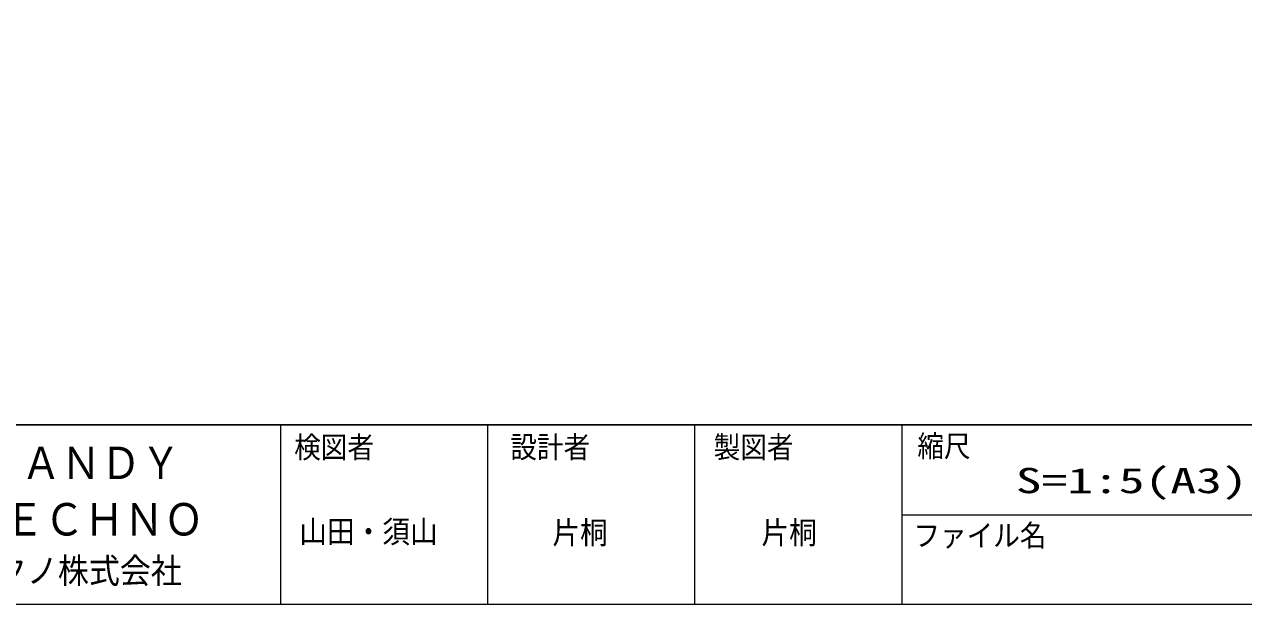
# Model space of a CAD drawing. Units: millimetres, scale not verified. Extents: x -4131 to 4169, y -981 to 998.
# Drawn here: x -3073.6 to -2632.2, y -980.8 to -770.8 of the extents above; entities that cross this region are included whole.
import ezdxf
from ezdxf.enums import TextEntityAlignment as Align

# ---------------------------------------------------------------- set-up
doc = ezdxf.new("R2010")
doc.units = ezdxf.units.MM
doc.header["$LTSCALE"] = 10
doc.layers.add('0-0_図枠', color=7, linetype='Continuous', lineweight=9)
doc.styles.add('ＭＳ ゴシック', font='')
doc.styles.get('ＭＳ ゴシック').set_extended_font_data('MS Gothic')

# ---------------------------------------------------------------- blocks, each defined once
blk = doc.blocks.new('グループ-4-1')
at = {"layer": '0-0_図枠', "color": 5}
blk.add_lwpolyline([(-30296.5, -6313.7), (-30239.1, -6313.7), (-30209.1, -6344), (-30209.1, -6633.5), (-30239.1, -6663.7), (-30296.5, -6663.7), (-30326.5, -6633.5), (-30326.5, -6554.3), (-30441.8, -6554.3), (-30441.7, -6633.5), (-30471.8, -6663.7), (-30529.1, -6663.7), (-30559.1, -6633.5), (-30559.1, -6344), (-30529.1, -6313.7), (-30471.8, -6313.7), (-30441.8, -6344), (-30441.8, -6423.2), (-30326.5, -6423.2), (-30326.5, -6344)], close=True, dxfattribs=at)
at = {"layer": '0-0_図枠', "style": 'ＭＳ ゴシック', "width": 0.9}
for s, height, p in [('ＨＡＮＤＹ', 117.5, (-30068.6, -6473.2)), ('ＴＥＣＨＮＯ', 117.5, (-30129.3, -6677.2)), ('ハンディテクノ株式会社', 91.42, (-30577.4, -6842.3))]:
    blk.add_text(s, height=height, dxfattribs=at).set_placement(p, align=Align.BOTTOM_LEFT)

msp = doc.modelspace()

# ---------------------------------------------------------------- linework, layer by layer
at = {"layer": '0-0_図枠'}
for p, q in [((-2980.95, -915.79), (-2980.95, -980.79)), ((-2905.95, -915.79), (-2905.95, -980.79)), ((-2830.95, -915.79), (-2830.95, -980.79)), ((-2755.95, -915.79), (-2755.95, -980.79)), ((-2755.95, -948.29), (-2480.95, -948.29))]:
    msp.add_line(p, q, dxfattribs=at)
at = {"layer": '0-0_図枠', "color": 5}
for points in [[(-4130.95, 384.21), (-2130.95, 384.21), (-2130.95, -915.79), (-4130.95, -915.79)], [(-4130.95, -915.79), (-2130.95, -915.79), (-2130.95, -980.79), (-4130.95, -980.79)]]:
    msp.add_lwpolyline(points, close=True, dxfattribs=at)

# ---------------------------------------------------------------- block references
at = {"layer": '0-0_図枠', "xscale": 0.1, "yscale": 0.1}
msp.add_blockref('グループ-4-1', (-82.35, -291.6), dxfattribs=at)

# ---------------------------------------------------------------- texts
at = {"layer": '0-0_図枠', "color": 1, "style": 'ＭＳ ゴシック', "width": 0.9}
for s, p in [('検図者', (-2975.96, -930.12)), ('設計者', (-2897.7, -930.08)), ('製図者', (-2824.06, -930.08)), ('縮尺', (-2750.32, -929.71)), ('ファイル名', (-2751.73, -962.04))]:
    msp.add_text(s, height=7.845, dxfattribs=at).set_placement(p, align=Align.BOTTOM_LEFT)
at = {"layer": '0-0_図枠', "style": 'ＭＳ ゴシック'}
for s, height, width, p in [('S=1:5(A3)', 9.142, 1.5, (-2714.69, -943.21)), ('山田・須山', 8.167, 0.9, (-2974.12, -960.91)), ('片桐', 8.167, 0.9, (-2882.47, -961.3)), ('片桐', 8.167, 0.9, (-2806.78, -961.3))]:
    msp.add_text(s, height=height, dxfattribs=dict(at, width=width)).set_placement(p, align=Align.BOTTOM_LEFT)

doc.saveas('drawing.dxf')
